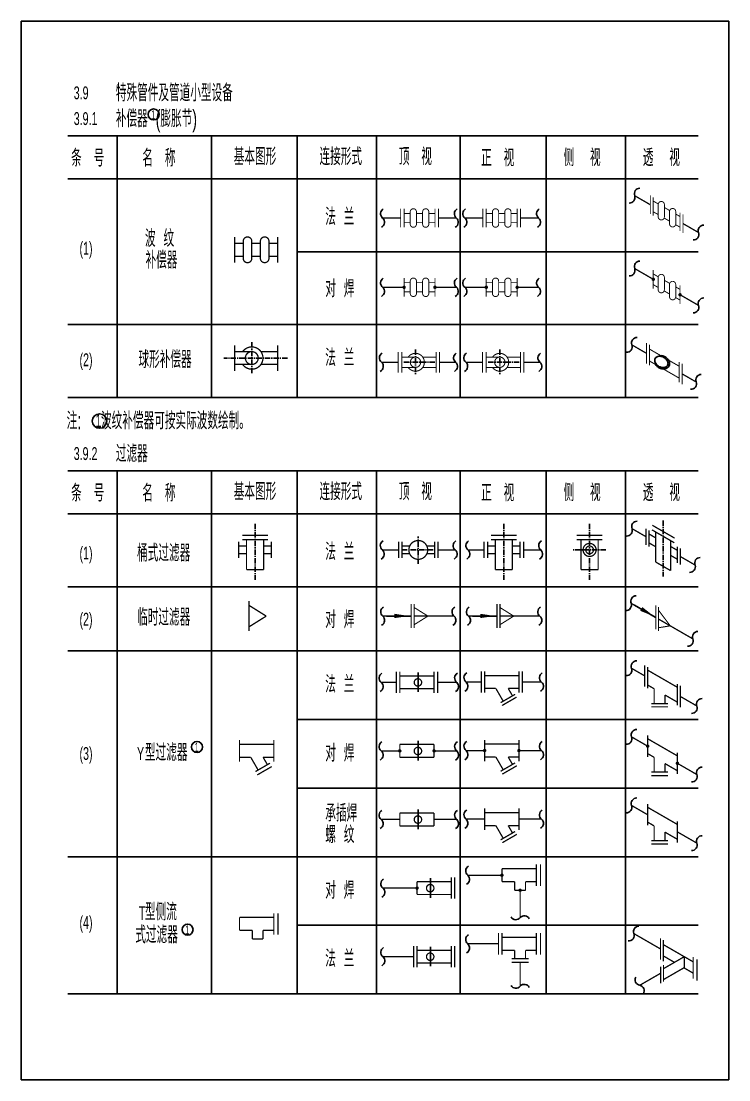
# Model space of a CAD drawing. Header units: inches. Extents: x -18 to 2014, y 4 to 801.
# Drawn here: x 542.5 to 707.5, y 4.1 to 251.1 of the extents above; entities that cross this region are included whole.
import ezdxf

# ---------------------------------------------------------------- set-up
doc = ezdxf.new("R2010")
doc.units = ezdxf.units.IN
doc.header["$MEASUREMENT"] = 0
doc.linetypes.add('CENTER', pattern=[2, 1.25, -0.25, 0.25, -0.25])
doc.linetypes.add('DASHED', pattern=[0.75, 0.5, -0.25])
doc.layers.add('TEXT', color=6, linetype='Continuous')
doc.styles.get("Standard").update_dxf_attribs({"font": 'pdatxt.shx', "bigfont": 'hztxt.shx'})

# ---------------------------------------------------------------- blocks, each defined once
blk = doc.blocks.new('BZH')
at = {"layer": 'TEXT', "color": 6}
for centre, start, end in [((0.5330142281600274, 0.6703013697842835), 120.0646550722237, 231.5087731403127), ((-0.5614378965001379, -0.6466804327719728), 296.5830063715022, 49.03599266516452)]:
    blk.add_arc(centre, 0.8563924881481542, start, end, dxfattribs=at)

msp = doc.modelspace()

# ---------------------------------------------------------------- linework, layer by layer
at = {"color": 3}
for p, q in [((542.5181500870323, 251.0994608840204), (707.5181500870323, 251.0994608840204)), ((542.5181500870323, 4.099460884020427), (542.5181500870323, 251.0994608840204)), ((707.5181500870323, 251.0994608840204), (707.5181500870323, 4.099460884020427)), ((553.4041462743263, 224.3167714044951), (700.4041462743263, 224.3167714044951)), ((564.9063921078442, 224.3167714044951), (564.9063921078442, 163.3167714044951)), ((586.9063921078442, 224.3167714044951), (586.9063921078442, 163.3167714044954)), ((606.9063921078442, 224.3167714044951), (606.9063921078442, 163.3167714044951)), ((625.4063921078442, 224.3167714044951), (625.4063921078442, 163.3167714044951)), ((644.9063921078442, 224.3167714044951), (644.9063921078442, 163.3167714044951)), ((664.9063921078442, 224.3167714044949), (664.9063921078442, 163.3167714044951)), ((683.4063921078442, 224.3167714044949), (683.4063921078442, 163.3167714044951)), ((553.4041462743263, 214.3167714044951), (700.4041462743263, 214.3167714044951)), ((606.9063921078442, 197.3167714044951), (700.4041462743263, 197.3167714044951)), ((553.4041462743263, 180.3167714044951), (700.4041462743263, 180.3167714044951)), ((553.4041462743263, 163.3167714044951), (700.4041462743263, 163.3167714044951)), ((553.4041462743263, 146.1597659121918), (700.4041462743263, 146.1597659121918)), ((564.9063921078442, 146.1597659121918), (564.9063921078442, 24.15976591219177)), ((586.9063921078442, 146.1597659121915), (586.9063921078442, 24.15976591219177)), ((606.9063921078442, 146.1597659121915), (606.9063921078442, 24.15976591219177)), ((625.4063921078442, 146.1597659121915), (625.4063921078442, 24.15976591219177)), ((644.9063921078442, 146.1597659121915), (644.9063921078442, 24.15976591219177)), ((664.9063921078442, 146.1597659121913), (664.9063921078442, 24.15976591219177)), ((683.4063921078442, 146.1597659121913), (683.4063921078447, 24.15976591219177)), ((553.4041462743263, 136.1597659121918), (700.4041462743263, 136.1597659121918)), ((553.4041462743263, 119.1597659121918), (700.4041462743263, 119.1597659121918)), ((685.5318911352862, 114.8427581843908), (690.3383204296198, 112.0677649374662)), ((627.7382712524733, 112.3020142060803), (633.2882577463225, 112.3020142060803)), ((647.7382712524733, 112.3020142060803), (653.2882577463225, 112.3020142060803)), ((553.4041462743263, 104.1597659121918), (700.4041462743263, 104.1597659121918)), ((635.0940839625465, 99.15493497573979), (635.0940839625465, 94.59454809463418)), ((606.9063921078442, 88.15976591219177), (700.4041462743263, 88.15976591219177)), ((635.0940839625465, 83.15493497573979), (635.0940839625465, 78.59454809463418)), ((606.9063921078442, 72.15976591219177), (700.4041462743263, 72.15976591219177)), ((635.0940839625465, 67.15493497573979), (635.0940839625465, 62.59454809463418)), ((553.4041462743263, 56.15976591219177), (700.4041462743263, 56.15976591219177)), ((637.9559135827409, 51.15493497573979), (637.9559135827409, 46.59454809463418)), ((606.9063921078442, 40.15976591219177), (700.4041462743263, 40.15976591219177)), ((637.9559135827409, 35.15493497573979), (637.9559135827409, 30.59454809463417)), ((553.4041462743263, 24.15976591219177), (700.4041462743263, 24.15976591219177)), ((707.5181500870323, 4.099460884020427), (542.5181500870323, 4.099460884020427))]:
    msp.add_line(p, q, dxfattribs=at)
at = {"color": 3, "linetype": 'CENTER'}
for p, q in [((596.2910931013449, 176.2005606587064), (596.2910931013449, 168.7575930424565)), ((634.4527351729363, 174.4754383736036), (634.4527351729363, 168.5210642806038)), ((654.1170961253894, 174.4754383736036), (654.1170961253894, 168.5210642806038)), ((604.5921627867612, 172.5024922310311), (589.8032723987222, 172.5024922310311)), ((639.0073527676351, 171.5169836314634), (631.5288749274424, 171.5169836314634)), ((658.6717137200886, 171.5169836314634), (651.193235879896, 171.5169836314634)), ((597.0557512041133, 133.8462597765225), (597.0557512041133, 120.788287528129)), ((655.0557512041133, 133.8462597765225), (655.0557512041133, 120.788287528129)), ((675.0557512041133, 133.8462597765225), (675.0557512041133, 120.788287528129)), ((692.1996369184986, 134.622882182446), (692.1996369184991, 121.5649099340525)), ((635.1045322960741, 124.4510880277784), (635.1045322960741, 130.8831970503496)), ((631.304532296074, 127.7361140740428), (638.9045322960739, 127.7361140740428)), ((678.8557512041135, 127.7361140740428), (671.2252116020865, 127.7361140740428))]:
    msp.add_line(p, q, dxfattribs=at)
at = {"color": 3}
for points, const_width in [([(685.5763724098753, 210.3763766339794), (689.2155022771777, 208.2753240254766)], 0.3), ([(689.2155022771777, 210.4353240254767), (689.2155022771777, 206.1153240254765)], 0.216), ([(689.908322600205, 210.0353240254766), (689.908322600205, 205.7153240254764)], 0.216), ([(689.908322600205, 209.1224006069261), (691.0655246078555, 208.4542897163024)], 0.216), ([(691.052290349152, 208.3168772462362), (691.052290349152, 205.4368772462361)], 0.216), ([(692.4922903491516, 208.3168772462362), (692.4922903491521, 205.4368772462361)], 0.216), ([(692.4922903491516, 207.6305461314945), (693.7336571883176, 206.9138426527391)], 0.216), ([(626.8001237736977, 205.1747712861921), (631.0022289907039, 205.1747712861921)], 0.3), ([(631.0022289907039, 207.3347712861922), (631.0022289907039, 203.014771286192)], 0.216), ([(631.8022289907041, 207.3347712861922), (631.8022289907041, 203.014771286192)], 0.216), ([(631.8022289907041, 206.254771286192), (633.2422289907037, 206.254771286192)], 0.216), ([(633.2422289907037, 206.6147712861922), (633.2422289907037, 203.7347712861921)], 0.216), ([(634.6822289907037, 206.6147712861922), (634.6822289907037, 203.7347712861921)], 0.216), ([(634.6822289907037, 206.254771286192), (636.1222289907038, 206.254771286192)], 0.216), ([(636.1222289907038, 206.6147712861922), (636.1222289907038, 203.7347712861921)], 0.216), ([(637.5622289907038, 206.6147712861922), (637.5622289907038, 203.7347712861921)], 0.216), ([(637.5622289907038, 206.254771286192), (639.0022289907039, 206.254771286192)], 0.216), ([(639.0022289907039, 207.3347712861922), (639.0022289907039, 203.014771286192)], 0.216), ([(639.8022289907036, 205.1747712861921), (644.0126659139979, 205.1747712861921)], 0.3), ([(639.8022289907036, 207.3347712861922), (639.8022289907036, 203.014771286192)], 0.216), ([(645.9666661491038, 205.1747712861921), (650.16877136611, 205.1747712861921)], 0.3), ([(650.16877136611, 207.3347712861922), (650.16877136611, 203.014771286192)], 0.216), ([(650.9687713661098, 207.3347712861922), (650.9687713661098, 203.014771286192)], 0.216), ([(650.9687713661098, 206.254771286192), (652.4087713661098, 206.254771286192)], 0.216), ([(652.4087713661098, 206.6147712861922), (652.4087713661098, 203.7347712861921)], 0.216), ([(653.8487713661099, 206.6147712861922), (653.8487713661099, 203.7347712861921)], 0.216), ([(653.8487713661099, 206.254771286192), (655.2887713661099, 206.254771286192)], 0.216), ([(655.2887713661099, 206.6147712861922), (655.2887713661099, 203.7347712861921)], 0.216), ([(656.72877136611, 206.6147712861922), (656.72877136611, 203.7347712861921)], 0.216), ([(656.72877136611, 206.254771286192), (658.16877136611, 206.254771286192)], 0.216), ([(658.16877136611, 207.3347712861922), (658.16877136611, 203.014771286192)], 0.216), ([(658.9687713661098, 205.1747712861921), (663.1792082894041, 205.1747712861921)], 0.3), ([(658.9687713661098, 207.3347712861922), (658.9687713661098, 203.014771286192)], 0.216), ([(689.908322600205, 206.6282474440269), (691.052290349152, 205.9677773562283)], 0.216), ([(692.4396993207998, 205.1667564129712), (693.6951071826871, 204.4419463459677)], 0.216), ([(693.6951071826871, 206.6814079195902), (693.6951071826871, 203.8014079195903)], 0.216), ([(695.1351071826872, 206.6814079195902), (695.1351071826872, 203.8014079195903)], 0.216), ([(695.1351071826872, 206.1047151212341), (696.1437055074531, 205.5224006069264)], 0.216), ([(696.1437055074531, 206.4353240254764), (696.1437055074531, 202.1153240254765)], 0.216), ([(696.8365258304804, 206.0353240254766), (696.8365258304804, 201.7153240254766)], 0.216), ([(631.8022289907041, 204.0947712861922), (633.2422289907037, 204.0947712861922)], 0.216), ([(634.6822289907037, 204.0947712861922), (636.1222289907038, 204.0947712861922)], 0.216), ([(637.5622289907038, 204.0947712861922), (639.0022289907039, 204.0947712861922)], 0.216), ([(650.9687713661098, 204.0947712861922), (652.4087713661098, 204.0947712861922)], 0.216), ([(653.8487713661099, 204.0947712861922), (655.2887713661099, 204.0947712861922)], 0.216), ([(656.72877136611, 204.0947712861922), (658.16877136611, 204.0947712861922)], 0.216), ([(695.1127703369017, 203.6234581422617), (696.1437055074526, 203.028247444027)], 0.216), ([(696.8365258304804, 203.8753240254767), (700.4828711670854, 201.7701055638293)], 0.3), ([(592.2910931013449, 200.756120140583), (592.2910931013449, 194.756120140583)], 0.3), ([(602.2910931013449, 200.756120140583), (602.2910931013449, 194.756120140583)], 0.3), ([(592.2910931013449, 199.256120140583), (594.2910931013449, 199.256120140583)], 0.3), ([(594.2910931013449, 199.756120140583), (594.2910931013449, 195.756120140583)], 0.3), ([(596.2910931013449, 199.756120140583), (596.2910931013449, 195.756120140583)], 0.3), ([(596.2910931013449, 199.256120140583), (598.2910931013449, 199.256120140583)], 0.3), ([(598.2910931013449, 199.756120140583), (598.2910931013449, 195.756120140583)], 0.3), ([(600.2910931013449, 199.756120140583), (600.2910931013449, 195.756120140583)], 0.3), ([(600.2910931013449, 199.256120140583), (602.2910931013449, 199.256120140583)], 0.3), ([(592.2910931013449, 196.256120140583), (594.2910931013449, 196.256120140583)], 0.3), ([(596.2910931013449, 196.256120140583), (598.2910931013449, 196.256120140583)], 0.3), ([(600.2910931013449, 196.256120140583), (602.2910931013449, 196.256120140583)], 0.3), ([(685.5763724098753, 193.3763766339794), (689.908322600205, 190.8753240254765)], 0.3), ([(689.908322600205, 193.0353240254766), (689.908322600205, 188.7153240254764)], 0.216), ([(631.8022289907041, 191.1676677713716), (631.8022289907041, 186.8476677713716)], 0.216), ([(631.8022289907041, 190.0876677713717), (633.2422289907037, 190.0876677713717)], 0.216), ([(633.2422289907037, 190.4476677713716), (633.2422289907037, 187.5676677713717)], 0.216), ([(634.6822289907037, 190.4476677713716), (634.6822289907037, 187.5676677713717)], 0.216), ([(634.6822289907037, 190.0876677713717), (636.1222289907038, 190.0876677713717)], 0.216), ([(636.1222289907038, 190.4476677713716), (636.1222289907038, 187.5676677713717)], 0.216), ([(637.5622289907038, 190.4476677713716), (637.5622289907038, 187.5676677713717)], 0.216), ([(637.5622289907038, 190.0876677713717), (639.0022289907039, 190.0876677713717)], 0.216), ([(639.0022289907039, 191.1676677713716), (639.0022289907039, 186.8476677713716)], 0.216), ([(650.9687713661098, 191.1676677713716), (650.9687713661098, 186.8476677713716)], 0.216), ([(650.9687713661098, 190.0876677713717), (652.4087713661098, 190.0876677713717)], 0.216), ([(652.4087713661098, 190.4476677713716), (652.4087713661098, 187.5676677713717)], 0.216), ([(653.8487713661099, 190.4476677713716), (653.8487713661099, 187.5676677713717)], 0.216), ([(653.8487713661099, 190.0876677713717), (655.2887713661099, 190.0876677713717)], 0.216), ([(655.2887713661099, 190.4476677713716), (655.2887713661099, 187.5676677713717)], 0.216), ([(656.72877136611, 190.4476677713716), (656.72877136611, 187.5676677713717)], 0.216), ([(656.72877136611, 190.0876677713717), (658.16877136611, 190.0876677713717)], 0.216), ([(658.16877136611, 191.1676677713716), (658.16877136611, 186.8476677713716)], 0.216), ([(689.908322600205, 192.1224006069261), (691.0655246078555, 191.4542897163024)], 0.216), ([(691.052290349152, 191.3168772462362), (691.052290349152, 188.4368772462361)], 0.216), ([(692.4922903491516, 191.3168772462362), (692.4922903491521, 188.4368772462361)], 0.216), ([(692.4922903491516, 190.6305461314945), (693.7336571883176, 189.9138426527391)], 0.216), ([(626.8001237736977, 189.0076677713715), (631.8022289907036, 189.0076677713715)], 0.3), ([(631.8022289907041, 187.9276677713716), (633.2422289907037, 187.9276677713716)], 0.216), ([(634.6822289907037, 187.9276677713716), (636.1222289907038, 187.9276677713716)], 0.216), ([(637.5622289907038, 187.9276677713716), (639.0022289907039, 187.9276677713716)], 0.216), ([(639.0022289907039, 189.0076677713715), (644.0126659139979, 189.0076677713715)], 0.3), ([(645.9666661491038, 189.0076677713715), (650.9687713661098, 189.0076677713715)], 0.3), ([(650.9687713661098, 187.9276677713716), (652.4087713661098, 187.9276677713716)], 0.216), ([(653.8487713661099, 187.9276677713716), (655.2887713661099, 187.9276677713716)], 0.216), ([(656.72877136611, 187.9276677713716), (658.16877136611, 187.9276677713716)], 0.216), ([(658.16877136611, 189.0076677713715), (663.1792082894041, 189.0076677713715)], 0.3), ([(689.908322600205, 189.6282474440269), (691.052290349152, 188.9677773562283)], 0.216), ([(692.4396993207998, 188.1667564129712), (693.6951071826871, 187.4419463459677)], 0.216), ([(693.6951071826871, 189.6814079195902), (693.6951071826871, 186.8014079195903)], 0.216), ([(695.1351071826872, 189.6814079195902), (695.1351071826872, 186.8014079195903)], 0.216), ([(695.1351071826872, 189.1047151212341), (696.1437055074531, 188.5224006069264)], 0.216), ([(696.1437055074531, 189.4353240254764), (696.1437055074531, 185.1153240254765)], 0.216), ([(695.1127703369017, 186.6234581422617), (696.1437055074526, 186.028247444027)], 0.216), ([(696.1437055074531, 187.2753240254766), (700.4828711670854, 184.7701055638293)], 0.3), ([(592.2910931013449, 175.5024922310311), (592.2910931013449, 169.5024922310311)], 0.3), ([(602.2910931013449, 175.5024922310311), (602.2910931013449, 169.5024922310311)], 0.3), ([(684.9304857474955, 175.5634873334846), (688.3304715724004, 173.600504602235)], 0.3), ([(688.3304715724008, 175.9988752089108), (688.3304715724008, 171.1988752089108)], 0.24), ([(689.0224771987661, 175.5990935062235), (689.0224771987661, 170.7990935062236)], 0.24), ([(592.2910931013449, 174.0024922310311), (596.2910931013449, 174.0024922310311)], 0.3), ([(598.4147691595041, 174.0024922310311), (602.2910931013449, 174.0024922310311)], 0.3), ([(630.4527351729363, 173.9169836314632), (630.4527351729363, 169.1169836314633)], 0.24), ([(631.252735172936, 173.9169836314632), (631.252735172936, 169.1169836314633)], 0.24), ([(639.252735172936, 173.9169836314632), (639.252735172936, 169.1169836314633)], 0.24), ([(640.0527351729362, 173.9169836314632), (640.0527351729362, 169.1169836314633)], 0.24), ([(650.1170961253894, 173.9169836314632), (650.1170961253894, 169.1169836314633)], 0.24), ([(650.9170961253895, 173.9169836314632), (650.9170961253895, 169.1169836314633)], 0.24), ([(658.9170961253895, 173.9169836314632), (658.9170961253895, 169.1169836314633)], 0.24), ([(659.7170961253893, 173.9169836314632), (659.7170961253893, 169.1169836314633)], 0.24), ([(689.0224771987661, 174.5847341522784), (692.3937584908764, 172.6383239907649)], 0.24), ([(592.2910931013449, 171.0024922310311), (596.2910931013449, 171.0024922310311)], 0.3), ([(598.4147691595041, 171.0024922310311), (602.2910931013449, 171.0024922310311)], 0.3), ([(626.5267697104365, 171.5186130247874), (630.4527351729363, 171.5186130247874)], 0.3), ([(631.252735172936, 172.7169836314634), (634.4527351729363, 172.7169836314634)], 0.24), ([(631.252735172936, 170.3169836314633), (634.4527351729363, 170.3169836314633)], 0.24), ([(636.1516760194637, 172.7169836314634), (639.2527351729365, 172.7169836314634)], 0.24), ([(636.1516760194637, 170.3169836314633), (639.2527351729365, 170.3169836314633)], 0.24), ([(640.0527351729362, 171.5169836314634), (643.8177896909293, 171.5169836314634)], 0.3), ([(646.1911306628896, 171.5186130247874), (650.1170961253894, 171.5186130247874)], 0.3), ([(650.9170961253895, 172.7169836314634), (654.1170961253894, 172.7169836314634)], 0.24), ([(650.9170961253895, 170.3169836314633), (654.1170961253894, 170.3169836314633)], 0.24), ([(655.8160369719168, 172.7169836314634), (658.9170961253895, 172.7169836314634)], 0.24), ([(655.8160369719168, 170.3169836314633), (658.9170961253895, 170.3169836314633)], 0.24), ([(659.7170961253893, 171.5169836314634), (663.4821506433829, 171.5169836314634)], 0.3), ([(689.0224771987661, 171.8134528601684), (691.1937584908761, 170.5598630216822)], 0.24), ([(693.4416755267754, 172.033308808), (695.9506804290414, 170.5847341522789)], 0.24), ([(695.9506804290414, 171.5990935062235), (695.9506804290414, 166.7990935062236)], 0.24), ([(696.6435007520691, 171.1990935062236), (696.6435007520691, 166.3990935062235)], 0.24), ([(692.2474765832077, 169.9514985974245), (695.9506804290414, 167.8134528601684)], 0.24), ([(696.6435007520691, 168.7990935062236), (699.9041336112847, 166.9165662472268)], 0.3), ([(689.6809403402641, 133.4889296017196), (694.8770927629708, 130.4889296017196)], 0.3), ([(594.0557512041133, 131.1361140740429), (600.0557512041138, 131.1361140740429)], 0.3), ([(652.0557512041133, 131.1361140740429), (658.0557512041138, 131.1361140740429)], 0.3), ([(672.0557512041133, 131.1361140740429), (678.0557512041138, 131.1361140740429)], 0.3), ([(684.9573261999695, 132.694086522864), (688.2159200610905, 130.8127364799662)], 0.3), ([(688.2159200610905, 132.7127364799661), (688.2159200610905, 128.9127364799661)], 0.3), ([(688.9087403841182, 132.3127364799662), (688.9087403841178, 128.5127364799663)], 0.3), ([(688.9087403841182, 131.4519669645075), (690.46758611093, 130.5519669645074)], 0.3), ([(689.6015607071455, 132.4127364799661), (694.7977131298522, 129.4127364799661)], 0.3), ([(690.46758611093, 131.9127364799661), (690.46758611093, 124.9127364799661)], 0.3), ([(593.2557512041136, 129.6361140740429), (593.2557512041136, 125.8361140740427)], 0.3), ([(593.2557512041136, 128.6361140740429), (595.0557512041133, 128.6361140740429)], 0.3), ([(594.0557512041133, 130.1361140740429), (600.0557512041138, 130.1361140740429)], 0.3), ([(595.0557512041138, 130.1361140740429), (595.0557512041133, 123.1361140740429)], 0.3), ([(599.0557512041133, 130.1361140740429), (599.0557512041133, 123.1361140740429)], 0.3), ([(599.0557512041133, 128.6361140740429), (600.8557512041135, 128.6361140740429)], 0.3), ([(600.8557512041135, 129.6361140740429), (600.8557512041135, 125.8361140740427)], 0.3), ([(630.5045322960742, 129.6361140740429), (630.5045322960738, 125.8361140740429)], 0.3), ([(631.304532296074, 129.6361140740429), (631.304532296074, 125.8361140740427)], 0.3), ([(631.304532296074, 128.6361140740429), (633.1045322960741, 128.6361140740429)], 0.3), ([(637.1045322960741, 128.6361140740429), (638.9045322960739, 128.6361140740429)], 0.3), ([(638.9045322960739, 129.6361140740429), (638.9045322960739, 125.8361140740427)], 0.3), ([(639.704532296074, 129.6361140740429), (639.704532296074, 125.8361140740427)], 0.3), ([(650.4557512041134, 129.6361140740429), (650.4557512041134, 125.8361140740429)], 0.3), ([(651.2557512041136, 129.6361140740429), (651.2557512041136, 125.8361140740427)], 0.3), ([(651.2557512041136, 128.6361140740429), (653.0557512041133, 128.6361140740429)], 0.3), ([(652.0557512041133, 130.1361140740429), (658.0557512041138, 130.1361140740429)], 0.3), ([(653.0557512041138, 130.1361140740429), (653.0557512041133, 123.1361140740429)], 0.3), ([(657.0557512041133, 130.1361140740429), (657.0557512041133, 123.1361140740429)], 0.3), ([(657.0557512041133, 128.6361140740429), (658.8557512041135, 128.6361140740429)], 0.3), ([(658.8557512041135, 129.6361140740429), (658.8557512041135, 125.8361140740427)], 0.3), ([(659.6557512041132, 129.6361140740429), (659.6557512041132, 125.8361140740427)], 0.3), ([(672.0557512041133, 130.1361140740429), (678.0557512041138, 130.1361140740429)], 0.3), ([(673.0557512041138, 130.1361140740429), (673.0557512041133, 123.1361140740429)], 0.3), ([(677.0557512041133, 130.1361140740429), (677.0557512041133, 123.1361140740429)], 0.3), ([(688.9087403841182, 129.3735059954248), (690.46758611093, 128.4735059954249)], 0.3), ([(693.9316877260677, 129.9127364799661), (693.9316877260677, 122.9127364799664)], 0.3), ([(693.9316877260677, 128.5519669645074), (695.49053345288, 127.6519669645075)], 0.3), ([(695.49053345288, 128.5127364799663), (695.49053345288, 124.7127364799661)], 0.3), ([(593.2557512041136, 126.8361140740427), (595.0557512041133, 126.8361140740427)], 0.3), ([(599.0557512041133, 126.8361140740427), (600.8557512041135, 126.8361140740427)], 0.3), ([(626.7418322102782, 127.7361140740428), (630.5045322960738, 127.7361140740428)], 0.3), ([(631.304532296074, 126.8361140740427), (633.1045322960741, 126.8361140740427)], 0.3), ([(637.1045322960741, 126.8361140740427), (638.9045322960739, 126.8361140740427)], 0.3), ([(639.704532296074, 127.7361140740428), (643.7122150085735, 127.7361140740428)], 0.3), ([(646.6930511183174, 127.7361140740428), (650.4557512041134, 127.7361140740428)], 0.3), ([(651.2557512041136, 126.8361140740427), (653.0557512041133, 126.8361140740427)], 0.3), ([(657.0557512041133, 126.8361140740427), (658.8557512041135, 126.8361140740427)], 0.3), ([(659.6557512041132, 127.7361140740428), (663.6634339166127, 127.7361140740428)], 0.3), ([(693.9316877260677, 126.4735059954247), (695.49053345288, 125.5735059954248)], 0.3), ([(696.1833537759072, 128.1127364799662), (696.1833537759072, 124.3127364799662)], 0.3), ([(696.1833537759072, 126.2127364799661), (699.6541088152395, 124.2088951237164)], 0.3), ([(690.46758611093, 124.9127364799661), (693.9316877260677, 122.9127364799661)], 0.3), ([(595.0557512041133, 123.1361140740429), (599.0557512041138, 123.1361140740429)], 0.3), ([(653.0557512041133, 123.1361140740429), (657.0557512041138, 123.1361140740429)], 0.3), ([(673.0557512041133, 123.1361140740429), (677.0557512041138, 123.1361140740429)], 0.3), ([(595.6517720561407, 115.7926174893176), (595.6517720561407, 108.7926174893176)], 0.3), ([(633.4663318334243, 115.0926174893176), (633.4663318334243, 109.4926174893174)], 0.24), ([(634.1663318334246, 115.0926174893176), (634.1663318334246, 109.4926174893174)], 0.24), ([(653.4663318334243, 115.0926174893176), (653.4663318334243, 109.4926174893174)], 0.24), ([(654.1663318334246, 115.0926174893176), (654.1663318334246, 109.4926174893174)], 0.24), ([(684.6799504627662, 115.3237759670988), (690.4878387544246, 111.9705900984867)], 0.3), ([(690.4878387544246, 114.7705900984866), (690.4878387544246, 109.1705900984865)], 0.24), ([(691.0940565370739, 114.4205900984865), (691.0940565370735, 108.8205900984866)], 0.24), ([(626.7599600962, 112.2926174893176), (633.4663318334243, 112.2926174893174)], 0.3), ([(634.1663318334246, 112.2926174893174), (643.4623786161911, 112.2926174893176)], 0.3), ([(646.7599600962, 112.2926174893176), (653.4663318334243, 112.2926174893174)], 0.3), ([(654.1663318334246, 112.2926174893174), (663.4623786161911, 112.2926174893176)], 0.3), ([(691.0940565370739, 111.6205900984865), (699.1446692057181, 106.9725667071033)], 0.3), ([(630.0052029849481, 99.34328355990496), (630.0052029849481, 94.34328355990496)], 0.3), ([(630.8052029849479, 99.34328355990496), (630.8052029849479, 94.34328355990496)], 0.3), ([(638.8052029849479, 99.34328355990496), (638.8052029849479, 94.34328355990496)], 0.3), ([(639.605202984948, 99.34328355990496), (639.605202984948, 94.34328355990496)], 0.3), ([(649.7792928010714, 99.42246916507688), (649.7792928010714, 94.42246916507688)], 0.3), ([(650.5792928010711, 99.42246916507688), (650.5792928010711, 94.42246916507688)], 0.3), ([(658.5792928010711, 99.42246916507688), (658.5792928010711, 94.42246916507688)], 0.3), ([(659.3792928010713, 99.42246916507688), (659.3792928010713, 94.42246916507688)], 0.3), ([(684.8485718223075, 100.1104500948746), (687.9102266811657, 98.34280283794746)], 0.3), ([(687.9102266811652, 100.8428028379475), (687.9102266811652, 95.84280283794746)], 0.3), ([(688.603047004193, 100.4428028379474), (688.603047004193, 95.44280283794737)], 0.3), ([(688.603047004193, 99.67485364551621), (695.5312502344683, 95.67485364551644)], 0.3), ([(626.4699084710934, 96.84328355990496), (630.0052029849481, 96.84328355990496)], 0.3), ([(630.8052029849479, 98.34328355990496), (638.8052029849479, 98.34328355990496)], 0.3), ([(639.605202984948, 96.84328355990496), (644.0663246743412, 96.84328355990496)], 0.3), ([(646.2439982872166, 96.92246916507688), (649.7792928010714, 96.92246916507688)], 0.3), ([(650.5792928010711, 98.42246916507688), (658.5792928010711, 98.42246916507688)], 0.3), ([(659.3792928010713, 96.92246916507688), (663.8404144904645, 96.92246916507688)], 0.3), ([(688.603047004193, 96.21075203037853), (690.1161867250072, 95.33714040524487)], 0.3), ([(695.5312502344683, 96.4428028379476), (695.5312502344683, 91.4428028379476)], 0.3), ([(630.8052029849479, 95.34328355990496), (638.8052029849479, 95.34328355990496)], 0.3), ([(650.5792928010711, 95.42246916507688), (653.192541455123, 95.42246916507688)], 0.3), ([(653.192541455123, 95.42246916507688), (654.91422929161, 92.44041835750804)], 0.3), ([(654.3080115089612, 92.0904183575079), (657.6855105837204, 94.04041835750817)], 0.3), ([(656.0792928010711, 95.42246916507688), (657.0792928010716, 93.69041835750826)], 0.3), ([(656.0792928010711, 95.42246916507688), (658.5792928010711, 95.42246916507688)], 0.3), ([(690.1161867250072, 95.33714040524487), (690.1161867250072, 91.8937647322708)], 0.3), ([(692.6161867250072, 93.8937647322708), (692.6161867250077, 91.8937647322708)], 0.3), ([(692.6161867250072, 93.8937647322708), (695.5312502344683, 92.21075203037853)], 0.3), ([(696.224070557496, 96.0428028379475), (696.224070557496, 91.0428028379475)], 0.3), ([(654.6383471019891, 91.4302964706504), (658.0158461767484, 93.38029647065068)], 0.3), ([(689.4161867250074, 91.8937647322708), (693.3161867250075, 91.8937647322708)], 0.3), ([(696.224070557496, 93.5428028379475), (700.0875152698842, 91.31224199325092)], 0.3), ([(689.4161867250074, 91.12362778145061), (693.3161867250075, 91.12362778145061)], 0.3), ([(684.8485718223079, 84.11045009487461), (688.6030470041934, 81.94280283794737)], 0.3), ([(688.603047004193, 84.44280283794737), (688.603047004193, 79.44280283794737)], 0.3), ([(593.4285273898187, 83.36207507515482), (593.4285273898187, 78.36207507515482)], 0.3), ([(593.4285273898187, 82.36207507515482), (601.4285273898187, 82.36207507515482)], 0.3), ([(601.4285273898187, 83.36207507515482), (601.4285273898187, 78.36207507515482)], 0.3), ([(630.8052029849479, 82.34328355990496), (630.8052029849479, 79.34328355990496)], 0.3), ([(630.8052029849479, 82.34328355990496), (638.8052029849479, 82.34328355990496)], 0.3), ([(638.8052029849479, 82.34328355990496), (638.8052029849479, 79.34328355990496)], 0.3), ([(650.5792928010711, 83.42246916507688), (650.5792928010711, 78.42246916507688)], 0.3), ([(650.5792928010711, 82.42246916507688), (658.5792928010711, 82.42246916507688)], 0.3), ([(658.5792928010711, 83.42246916507688), (658.5792928010711, 78.42246916507688)], 0.3), ([(688.6030470041934, 83.67485364551621), (695.5312502344683, 79.67485364551644)], 0.3), ([(593.4285273898187, 79.36207507515482), (596.0417760438705, 79.36207507515482)], 0.3), ([(596.0417760438705, 79.36207507515482), (597.7634638803576, 76.38002426758598)], 0.3), ([(598.9285273898187, 79.36207507515482), (601.4285273898187, 79.36207507515482)], 0.3), ([(598.9285273898187, 79.36207507515482), (599.9285273898187, 77.63002426758598)], 0.3), ([(626.4699084710934, 80.84328355990496), (630.8052029849479, 80.84328355990496)], 0.3), ([(630.8052029849479, 79.34328355990496), (638.8052029849479, 79.34328355990496)], 0.3), ([(638.8052029849479, 80.84328355990496), (644.0663246743412, 80.84328355990496)], 0.3), ([(646.2439982872166, 80.92246916507688), (650.5792928010711, 80.92246916507688)], 0.3), ([(650.5792928010711, 79.42246916507688), (653.192541455123, 79.42246916507688)], 0.3), ([(653.192541455123, 79.42246916507688), (654.91422929161, 76.44041835750804)], 0.3), ([(656.0792928010711, 79.42246916507688), (657.0792928010716, 77.69041835750826)], 0.3), ([(656.0792928010711, 79.42246916507688), (658.5792928010711, 79.42246916507688)], 0.3), ([(658.5792928010711, 80.92246916507688), (663.8404144904645, 80.92246916507688)], 0.3), ([(688.6030470041934, 80.21075203037853), (690.1161867250077, 79.33714040524487)], 0.3), ([(690.1161867250077, 79.33714040524487), (690.1161867250077, 75.8937647322708)], 0.3), ([(695.5312502344683, 80.4428028379476), (695.5312502344688, 75.4428028379476)], 0.3), ([(597.1572460977083, 76.03002426758584), (600.534745172468, 77.98002426758612)], 0.3), ([(597.555753219982, 75.23365563750289), (600.9332522947417, 77.18365563750294)], 0.3), ([(654.3080115089612, 76.0904183575079), (657.6855105837204, 78.04041835750817)], 0.3), ([(654.7065264942822, 75.42677147890217), (658.0840255690415, 77.37677147890221)], 0.3), ([(692.6161867250077, 77.8937647322708), (692.6161867250077, 75.8937647322708)], 0.3), ([(692.6161867250077, 77.8937647322708), (695.5312502344683, 76.21075203037853)], 0.3), ([(695.5312502344683, 77.94280283794737), (700.0875152698842, 75.31224199325092)], 0.3), ([(689.4161867250074, 75.8937647322708), (693.3161867250079, 75.8937647322708)], 0.3), ([(689.4161867250074, 75.09739610218762), (693.3161867250079, 75.09739610218762)], 0.3), ([(650.5792928010711, 67.42246916507688), (650.5792928010711, 62.42246916507688)], 0.3), ([(658.5792928010711, 67.42246916507688), (658.5792928010711, 62.42246916507688)], 0.3), ([(684.8485718223079, 68.11045009487461), (688.6030470041934, 65.94280283794737)], 0.3), ([(688.603047004193, 68.44280283794737), (688.603047004193, 63.44280283794737)], 0.3), ([(688.6030470041934, 67.67485364551621), (695.5312502344683, 63.67485364551644)], 0.3), ([(626.4699084710934, 64.84328355990496), (630.8052029849479, 64.84328355990496)], 0.3), ([(630.8052029849479, 66.34328355990496), (630.8052029849479, 63.34328355990496)], 0.3), ([(630.8052029849479, 66.34328355990496), (638.8052029849479, 66.34328355990496)], 0.3), ([(638.8052029849479, 66.34328355990496), (638.8052029849479, 63.34328355990496)], 0.3), ([(638.8052029849479, 64.84328355990496), (644.0663246743412, 64.84328355990496)], 0.3), ([(646.2439982872166, 64.92246916507688), (650.5792928010711, 64.92246916507688)], 0.3), ([(650.5792928010711, 66.42246916507688), (658.5792928010711, 66.42246916507688)], 0.3), ([(658.5792928010711, 64.92246916507688), (663.8404144904645, 64.92246916507688)], 0.3), ([(688.6030470041934, 64.21075203037853), (690.1161867250077, 63.33714040524487)], 0.3), ([(695.5312502344683, 64.4428028379476), (695.5312502344688, 59.4428028379476)], 0.3), ([(630.8052029849479, 63.34328355990496), (638.8052029849479, 63.34328355990496)], 0.3), ([(650.5792928010711, 63.42246916507688), (653.192541455123, 63.42246916507688)], 0.3), ([(653.192541455123, 63.42246916507688), (654.91422929161, 60.44041835750804)], 0.3), ([(654.3080115089612, 60.0904183575079), (657.6855105837204, 62.04041835750817)], 0.3), ([(656.0792928010711, 63.42246916507688), (657.0792928010716, 61.69041835750826)], 0.3), ([(656.0792928010711, 63.42246916507688), (658.5792928010711, 63.42246916507688)], 0.3), ([(690.1161867250077, 63.33714040524487), (690.1161867250077, 59.8937647322708)], 0.3), ([(692.6161867250077, 61.8937647322708), (695.5312502344683, 60.21075203037853)], 0.3), ([(692.6161867250077, 61.8937647322708), (692.6161867250077, 59.8937647322708)], 0.3), ([(695.5312502344683, 61.94280283794737), (700.0875152698842, 59.31224199325092)], 0.3), ([(654.7065264942822, 59.42677692479069), (658.0840255690415, 61.37677692479096)], 0.3), ([(689.4161867250074, 59.8937647322708), (693.3161867250079, 59.8937647322708)], 0.3), ([(689.4161867250074, 59.09739610218762), (693.3161867250079, 59.09739610218762)], 0.3), ([(662.6137755323331, 54.338861451518), (662.6137755323331, 49.338861451518)], 0.3), ([(663.6137755323331, 54.338861451518), (663.6137755323331, 49.338861451518)], 0.3), ([(646.6431803980005, 51.838861451518), (654.6137755323331, 51.838861451518)], 0.3), ([(654.6137755323331, 53.338861451518), (654.6137755323331, 50.338861451518)], 0.3), ([(654.6137755323331, 53.338861451518), (662.6137755323331, 53.338861451518)], 0.3), ([(634.8272391055681, 50.34328355990496), (634.8272391055681, 47.34328355990496)], 0.3), ([(634.8272391055681, 50.34328355990496), (642.8272391055681, 50.34328355990496)], 0.3), ([(642.8272391055681, 51.34328355990496), (642.8272391055681, 46.34328355990496)], 0.3), ([(643.6272391055678, 51.34328355990496), (643.6272391055678, 46.34328355990496)], 0.3), ([(654.6137755323331, 50.338861451518), (657.6137755323331, 50.338861451518)], 0.3), ([(657.6137755323331, 50.338861451518), (657.6137755323331, 48.338861451518)], 0.3), ([(660.1137755323331, 50.338861451518), (662.6137755323331, 50.338861451518)], 0.3), ([(660.1137755323331, 50.338861451518), (660.1137755323331, 48.338861451518)], 0.3), ([(626.8566439712355, 48.84328355990496), (634.8272391055681, 48.84328355990496)], 0.3), ([(634.8272391055681, 47.34328355990496), (642.8272391055681, 47.34328355990496)], 0.3), ([(657.6137755323331, 48.338861451518), (660.1137755323331, 48.338861451518)], 0.3), ([(658.8637755323331, 41.94615573071277), (658.8637755323331, 48.33255539202432)], 0.3), ([(593.4285273898187, 41.98087346636052), (593.4285273898187, 38.98087346636052)], 0.3), ([(593.4285273898187, 41.98087346636052), (601.4285273898187, 41.98087346636052)], 0.3), ([(601.4285273898187, 42.98087346636052), (601.4285273898187, 37.98087346636052)], 0.3), ([(602.4285273898187, 42.98087346636052), (602.4285273898187, 37.98087346636052)], 0.3), ([(593.4285273898187, 38.98087346636052), (596.4285273898187, 38.98087346636052)], 0.3), ([(596.4285273898187, 38.98087346636052), (596.4285273898187, 36.98087346636052)], 0.3), ([(596.4285273898187, 36.98087346636052), (598.9285273898187, 36.98087346636052)], 0.3), ([(598.9285273898187, 38.98087346636052), (601.4285273898187, 38.98087346636052)], 0.3), ([(598.9285273898187, 38.98087346636052), (598.9285273898187, 36.98087346636052)], 0.3), ([(653.8137755323329, 38.338861451518), (653.8137755323329, 33.338861451518)], 0.3), ([(654.6137755323331, 38.338861451518), (654.6137755323331, 33.338861451518)], 0.3), ([(654.6137755323331, 37.338861451518), (662.6137755323331, 37.338861451518)], 0.3), ([(662.6137755323331, 38.338861451518), (662.6137755323331, 33.338861451518)], 0.3), ([(663.6137755323331, 38.338861451518), (663.6137755323331, 33.338861451518)], 0.3), ([(685.3777667384971, 38.22072608517519), (691.5876842850822, 34.63542851800898)], 0.3), ([(691.5876842850822, 37.13542851800898), (691.5876842850822, 32.13542851800898)], 0.3), ([(634.0272391055679, 35.34328355990496), (634.0272391055679, 30.34328355990496)], 0.3), ([(634.8272391055681, 35.34328355990496), (634.8272391055681, 30.34328355990496)], 0.3), ([(642.8272391055681, 35.34328355990496), (642.8272391055681, 30.34328355990496)], 0.3), ([(643.6272391055678, 35.34328355990496), (643.6272391055678, 30.34328355990496)], 0.3), ([(646.6431803980005, 35.838861451518), (653.8137755323334, 35.838861451518)], 0.3), ([(692.2805046081099, 36.73542851800889), (692.2805046081099, 31.73542851800888)], 0.3), ([(692.2805046081099, 35.62762588066843), (699.2087078383857, 31.6276258806682)], 0.3), ([(626.8566439712355, 32.84328355990496), (634.0272391055679, 32.84328355990496)], 0.3), ([(634.8272391055681, 34.34328355990496), (642.8272391055681, 34.34328355990496)], 0.3), ([(654.6137755323331, 34.338861451518), (657.6137755323331, 34.338861451518)], 0.3), ([(656.9137755323328, 32.338861451518), (660.8137755323334, 32.338861451518)], 0.3), ([(657.6137755323331, 34.338861451518), (657.6137755323331, 32.338861451518)], 0.3), ([(660.1137755323331, 34.338861451518), (660.1137755323331, 32.338861451518)], 0.3), ([(660.1137755323331, 34.338861451518), (662.6137755323331, 34.338861451518)], 0.3), ([(692.2805046081099, 32.98888992741726), (694.8433684500684, 31.50921979836616)], 0.3), ([(697.1285808194626, 32.82858777499186), (692.3965300118945, 30.09653696742279)], 0.3), ([(697.1285808194626, 32.82858777499186), (697.1285808194626, 30.18985182174069)], 0.3), ([(699.2087078383853, 32.73542851800889), (699.2087078383853, 27.73542851800888)], 0.3), ([(700.0747332421698, 32.23542851800889), (700.0747332421698, 27.23542851800888)], 0.3), ([(634.8272391055681, 31.34328355990496), (642.8272391055681, 31.34328355990496)], 0.3), ([(656.9137755323328, 31.53886145151804), (660.8137755323334, 31.53886145151804)], 0.3), ([(658.8637755323331, 25.94615573071277), (658.8637755323331, 31.53886145151804)], 0.3), ([(691.5999534138092, 30.5154535981504), (691.5999534138092, 26.61545359815008)], 0.3), ([(692.2927737368369, 30.91545359815049), (692.2927737368369, 27.01545359815017)], 0.3), ([(697.1285808194626, 30.28168987395301), (692.2927737368365, 27.48973535304944)], 0.3), ([(697.1285808194626, 30.18985182174069), (699.2087078383857, 28.98888992741703)], 0.3), ([(686.7565281837016, 26.15750579719892), (691.5999534138092, 28.95385865760167)], 0.3)]:
    msp.add_lwpolyline(points, dxfattribs=dict(at, const_width=const_width))
for points, const_width in [([(692.4922903491516, 208.3168772462362, 1), (691.052290349152, 208.3168772462362, 1)], 0.216), ([(695.1351071826872, 206.6814079195902, 1), (693.6951071826871, 206.6814079195902, 1)], 0.216), ([(634.6822289907037, 206.6147712861922, 1), (633.2422289907037, 206.6147712861922, 1)], 0.216), ([(637.5622289907038, 206.6147712861922, 1), (636.1222289907038, 206.6147712861922, 1)], 0.216), ([(653.8487713661099, 206.6147712861922, 1), (652.4087713661098, 206.6147712861922, 1)], 0.216), ([(656.72877136611, 206.6147712861922, 1), (655.2887713661099, 206.6147712861922, 1)], 0.216), ([(691.052290349152, 205.4368772462361, 1), (692.4922903491521, 205.4368772462361, 1)], 0.216), ([(633.2422289907037, 203.7347712861921, 1), (634.6822289907037, 203.7347712861921, 1)], 0.216), ([(636.1222289907038, 203.7347712861921, 1), (637.5622289907038, 203.7347712861921, 1)], 0.216), ([(652.4087713661098, 203.7347712861921, 1), (653.8487713661099, 203.7347712861921, 1)], 0.216), ([(655.2887713661099, 203.7347712861921, 1), (656.72877136611, 203.7347712861921, 1)], 0.216), ([(693.6951071826871, 203.8014079195903, 1), (695.1351071826872, 203.8014079195903, 1)], 0.216), ([(596.2910931013449, 199.756120140583, 1), (594.2910931013449, 199.756120140583, 1)], 0.3), ([(600.2910931013449, 199.756120140583, 1), (598.2910931013449, 199.756120140583, 1)], 0.3), ([(594.2910931013449, 195.756120140583, 1), (596.2910931013449, 195.756120140583, 1)], 0.3), ([(598.2910931013449, 195.756120140583, 1), (600.2910931013449, 195.756120140583, 1)], 0.3), ([(634.6822289907037, 190.4476677713716, 1), (633.2422289907037, 190.4476677713716, 1)], 0.216), ([(637.5622289907038, 190.4476677713716, 1), (636.1222289907038, 190.4476677713716, 1)], 0.216), ([(653.8487713661099, 190.4476677713716, 1), (652.4087713661098, 190.4476677713716, 1)], 0.216), ([(656.72877136611, 190.4476677713716, 1), (655.2887713661099, 190.4476677713716, 1)], 0.216), ([(692.4922903491516, 191.3168772462362, 1), (691.052290349152, 191.3168772462362, 1)], 0.216), ([(695.1351071826872, 189.6814079195902, 1), (693.6951071826871, 189.6814079195902, 1)], 0.216), ([(691.052290349152, 188.4368772462361, 1), (692.4922903491521, 188.4368772462361, 1)], 0.216), ([(633.2422289907037, 187.5676677713717, 1), (634.6822289907037, 187.5676677713717, 1)], 0.216), ([(636.1222289907038, 187.5676677713717, 1), (637.5622289907038, 187.5676677713717, 1)], 0.216), ([(652.4087713661098, 187.5676677713717, 1), (653.8487713661099, 187.5676677713717, 1)], 0.216), ([(655.2887713661099, 187.5676677713717, 1), (656.72877136611, 187.5676677713717, 1)], 0.216), ([(693.6951071826871, 186.8014079195903, 1), (695.1351071826872, 186.8014079195903, 1)], 0.216), ([(594.1674170431853, 171.0024922310309, 3.149117372106322), (594.1674170431853, 174.0024922310311, 3.149117372106322)], 0.3), ([(597.2601892190897, 171.3575674673144, 1890.762479579661), (597.2577649084748, 171.3555198611374, 1890.762479579661)], 0.3), ([(632.7537943264084, 170.3169836314633, 3.149117372106322), (632.7537943264084, 172.7169836314634, 3.149117372106322)], 0.24), ([(652.418155278862, 170.3169836314633, 3.149117372106322), (652.418155278862, 172.7169836314634, 3.149117372106322)], 0.24), ([(635.2280120671322, 170.6010438204902, 1890.762479579661), (635.2260726186402, 170.5994057355484, 1890.762479579661)], 0.24), ([(654.8923730195853, 170.6010438204902, 1890.762479579661), (654.8904335710937, 170.5994057355484, 1890.762479579661)], 0.24), ([(636.2050375617001, 125.8390404960472, 1171.70615318105), (636.198554885507, 125.8352946260653, 1171.70615318105)], 0.3), ([(676.1127843098753, 126.6438315953204, 1454.665595816745), (676.1097767891571, 126.6409291279843, 1454.665595816745)], 0.3), ([(675.6358963386953, 127.048050397614, 607.5289857399144), (675.6313535567616, 127.0442456388429, 607.5289857399144)], 0.3), ([(635.4023312300498, 96.04238587680797, 2597.085165463823), (635.4011306949939, 96.04180462824942, 2597.085165463823)], 0.3), ([(635.4023312300498, 80.04238587680797, 2597.085165463823), (635.4011306949939, 80.04180462824942, 2597.085165463823)], 0.3), ([(635.4023312300498, 64.04238587680797, 2597.085165463823), (635.4011306949939, 64.04180462824942, 2597.085165463823)], 0.3), ([(638.2641608502441, 48.04238587680797, 2597.085165463823), (638.2629603151883, 48.04180462824942, 2597.085165463823)], 0.3), ([(638.2641608502441, 32.04238587680797, 2597.085165463823), (638.2629603151883, 32.04180462824942, 2597.085165463823)], 0.3)]:
    msp.add_lwpolyline(points, format="xyb", dxfattribs=dict(at, const_width=const_width))
at = {"color": 3, "const_width": 0.4}
for points in [[(689.7083226002052, 190.8753240254765, 1), (690.1083226002053, 190.8753240254765, 1)], [(631.6022289907038, 189.0076677713715, 1), (632.0022289907039, 189.0076677713715, 1)], [(638.8022289907036, 189.0076677713715, 1), (639.2022289907037, 189.0076677713715, 1)], [(650.76877136611, 189.0076677713715, 1), (651.16877136611, 189.0076677713715, 1)], [(657.9687713661098, 189.0076677713715, 1), (658.3687713661099, 189.0076677713715, 1)], [(695.9437055074528, 187.2753240254766, 1), (696.3437055074529, 187.2753240254766, 1)], [(688.4030470041931, 81.94280283794737, 1), (688.8030470041932, 81.94280283794737, 1)], [(630.6052029849476, 80.84328355990496, 1), (631.0052029849477, 80.84328355990496, 1)], [(638.6052029849476, 80.84328355990496, 1), (639.0052029849477, 80.84328355990496, 1)], [(650.3792928010713, 80.92246916507688, 1), (650.7792928010714, 80.92246916507688, 1)], [(658.3792928010713, 80.92246916507688, 1), (658.7792928010714, 80.92246916507688, 1)], [(695.3312502344685, 77.94280283794737, 1), (695.7312502344686, 77.94280283794737, 1)], [(654.4137755323328, 51.838861451518, 1), (654.8137755323329, 51.838861451518, 1)], [(634.6272391055678, 48.84328355990496, 1), (635.0272391055679, 48.84328355990496, 1)], [(658.8637755323331, 48.13255539202427, 1), (658.8637755323331, 48.53255539202436, 1)]]:
    msp.add_lwpolyline(points, format="xyb", close=True, dxfattribs=at)
at = {"color": 3}
msp.add_lwpolyline([(692.3937584908591, 172.6383239907351, 0.07326298290204215), (691.7807268093917, 172.8812836739597, 0.08423480416888321), (691.2073503078624, 172.9174523256205, 0.1064715243710436), (690.6839016486562, 172.745600485499, 0.1301865267424222), (690.3644520853824, 172.4243039441677, 0.1301865267423861), (690.2459259000781, 171.9870042364797, 0.1064715243712389), (690.3588221704487, 171.4477584799691, 0.08423480416880738), (690.6768333923716, 170.969284189542, 0.07326298290204712), (691.1937584908734, 170.5598630216785, 0.0732629829020349), (691.8067901723408, 170.3169033384537, 0.08423480416884471), (692.3801666738701, 170.2807346867929, 0.1064715243710434), (692.9036153330763, 170.4525865269144, 0.1301865267424222), (693.2230648963501, 170.7738830682457, 0.1301865267425744), (693.3415910816544, 171.2111827759344, 0.1064715243710852), (693.2286948112838, 171.7504285324443, 0.08423480416884596), (692.9106835893609, 172.2289028228716, 0.0732629829020544)], format="xyb", close=True, dxfattribs=at)
for points, format in [([(692.6539865407682, 172.7682416909425, 0.07889607100582326), (691.9670269917502, 173.0224247451646, 0.04016834419475414), (691.6677422287768, 173.0574896751242, 0.105286381770037)], "xyb"), ([(690.4329236450191, 170.9991312247467, 0.05053978014913825), (690.6600440838375, 170.6959968530099, 0.078896071005854), (691.234483578137, 170.2415282463604, 0.078896071005822), (691.9214431271554, 169.9873451921381, 0.08810585586717981), (692.5782090127506, 169.9734417728983, 0.1052863817700114), (693.1725861995338, 170.2001518937296, 0.1217840310156491), (693.5505611037134, 170.6024539535045, 0.1217840310155826), (693.6975229887681, 171.1345387022332, 0.1052863817699583), (693.5819491835415, 171.7600979836776, 0.08810585586719014), (693.2284260350681, 172.3137730842928, 0.07889607100584754), (692.6539865407682, 172.7682416909425, 0.07889607100582326)], "xyb"), ([(687.1158361046961, 113.9571209689919, 1, 0.2, 0), (689.4891066872148, 112.5869125593152, 0.2, 0.2, 0)], "xyseb"), ([(629.5528264418787, 112.3270023637129, 1, 0.2, 0), (632.2932432612321, 112.3270023637129, 0.2, 0.2, 0)], "xyseb"), ([(649.5528264418787, 112.3270023637129, 1, 0.2, 0), (652.2932432612321, 112.3270023637129, 0.2, 0.2, 0)], "xyseb")]:
    msp.add_lwpolyline(points, format=format, dxfattribs=at)
at = {"color": 3, "linetype": 'DASHED'}
for points, const_width in [([(595.6517720561407, 114.7926174893176), (599.6517720561407, 112.2926174893176)], 0.3), ([(634.1663318334246, 114.2926174893176), (637.3663318334244, 112.2926174893176)], 0.24), ([(654.1663318334246, 114.2926174893176), (657.3663318334244, 112.2926174893176)], 0.24), ([(691.100509089191, 113.6922799083466), (693.8653378291839, 110.0205900984864)], 0.24), ([(599.6517720561407, 112.2926174893176), (595.6517720561407, 109.7926174893176)], 0.3), ([(637.3663318334244, 112.2926174893176), (634.1663318334246, 110.2926174893176)], 0.24), ([(657.3663318334244, 112.2926174893176), (654.1663318334246, 110.2926174893176)], 0.24), ([(693.8653378291839, 110.0205900984864), (691.1774354216928, 109.5870423160853)], 0.24)]:
    msp.add_lwpolyline(points, dxfattribs=dict(at, const_width=const_width))
at = {"color": 3}
for centre, radius in [((573.3956933588685, 229.3342705267808), 1.284043511688708), ((560.7869927347966, 157.8076799554604), 1.682416818824947), ((583.5213276253872, 81.754663177884), 1.284043511688708), ((581.3143310942138, 39.14147404018362), 1.284043511688708)]:
    msp.add_circle(centre, radius, dxfattribs=at)

# ---------------------------------------------------------------- block references
at = {"color": 3, "yscale": 1.5, "zscale": 1.5}
for p, xscale, rotation in [((685.5763724098753, 210.3763766339794), 1.499999999999927, 329.9999999999984), ((700.4828758872328, 201.770102838651), 1.499999999999927, 329.9999999999984), ((685.5763724098753, 193.3763766339794), 1.499999999999927, 329.9999999999984), ((700.4828758872328, 184.770102838651), 1.499999999999927, 329.9999999999984), ((684.9304857474955, 175.5634873334846), 1.499999999999927, 329.9999999999984), ((699.9041383314321, 166.9165635220484), 1.499999999999927, 329.9999999999984), ((684.9499506711569, 132.6813117322284), 1.499999999999927, 329.9999999999984), ((699.6467332864273, 124.1961203330808), 1.499999999999927, 329.9999999999984), ((684.7356665887943, 115.2745751925575), 1.499999999999927, 329.9999999999984), ((699.1372936769059, 106.9597919164677), 1.499999999999927, 329.9999999999984), ((684.844976803805, 100.1042233401737), 1.499999999999927, 329.9999999999984), ((700.0839202513813, 91.30601523854975), 1.499999999999927, 329.9999999999984), ((684.844976803805, 84.10422334017366), 1.499999999999927, 329.9999999999984), ((700.0839202513813, 75.30601523854975), 1.499999999999927, 329.9999999999984), ((684.844976803805, 68.10422334017366), 1.499999999999927, 329.9999999999984), ((700.0839202513813, 59.30601523854975), 1.499999999999927, 329.9999999999984), ((658.8709655693384, 41.94615573071277), 1.5, 90), ((685.3741717199943, 38.21449933047401), 1.499999999999927, 329.9999999999984), ((686.7601232022045, 26.15127904249797), 1.499999999999926, 30.00000000000163), ((658.8709655693384, 25.94615573071277), 1.5, 90)]:
    msp.add_blockref('BZH', p, dxfattribs=dict(at, xscale=xscale, rotation=rotation))
at = {"color": 3, "xscale": 1.5, "yscale": 1.5, "zscale": 1.5}
for p in [(626.8001237736977, 205.1747712861921), (644.0126713643546, 205.1747712861921), (645.9666661491038, 205.1747712861921), (663.1792137397607, 205.1747712861921), (626.8001237736977, 189.0076677713715), (644.0126713643546, 189.0076677713715), (645.9666661491038, 189.0076677713715), (663.1792137397607, 189.0076677713715), (626.5267697104365, 171.5186130247874), (643.817795141286, 171.5169836314634), (646.1911306628896, 171.5186130247874), (663.4821560937395, 171.5169836314634), (626.7418322102782, 127.7213630164182), (643.7122150085735, 127.7213630164182), (646.6930511183174, 127.7213630164182), (663.6634339166127, 127.7213630164182), (626.8328120640114, 112.2778664316928), (643.4623786161911, 112.2778664316928), (646.8328120640114, 112.2778664316928), (663.4623786161911, 112.2778664316928), (626.4699084710934, 96.83609352289918), (644.0663246743412, 96.83609352289918), (646.2439982872166, 96.91527912807132), (663.8404144904645, 96.91527912807132), (626.4699084710934, 80.83609352289918), (644.0663246743412, 80.83609352289918), (646.2439982872166, 80.91527912807132), (663.8404144904645, 80.91527912807132), (626.4699084710934, 64.83609352289918), (644.0663246743412, 64.83609352289918), (646.2439982872166, 64.91527912807132), (663.8404144904645, 64.91527912807132), (646.6431803980005, 51.83167141451244), (626.8566439712355, 48.83609352289918), (646.6431803980005, 35.83167141451244), (626.8566439712355, 32.83609352289918)]:
    msp.add_blockref('BZH', p, dxfattribs=at)

# ---------------------------------------------------------------- texts
at = {"color": 3, "width": 0.62}
for s, height, p in [('3.9', 3, (554.7686586268097, 232.8909179129258)), ('特殊管件及管道小型设备', 4, (564.59351260195, 232.3831405415684)), ('3.9.1', 3, (554.7686586268097, 226.870329144513)), ('补偿器  (膨胀节)', 4, (564.59351260195, 226.3625517731558)), ('1', 2.1, (572.8348056749079, 228.2188016268195)), ('条   号', 4, (554.1636162216497, 217.1723008874327)), ('名   称', 4, (570.7721593964862, 217.1723008874327)), ('基本图形', 4, (592.0688009970773, 217.5038354553443)), ('连接形式', 4, (612.0688009970773, 217.5038354553443)), ('顶   视', 4, (630.5688009970773, 217.5038354553443)), ('正   视', 4, (649.7624481120644, 217.2074132206415)), ('侧    视', 4, (668.9765480224347, 217.2777721648784)), ('透    视', 4, (687.4765480224347, 217.2777721648784)), ('法  兰', 4, (613.4155723023865, 203.4679133072999)), ('波  纹', 4, (571.3938077599147, 198.4287102432719)), ('(1)', 3, (556.1167106117001, 196.6175673233334)), ('补偿器', 4, (571.5151176844525, 193.3442644827097)), ('对  焊', 4, (613.4306076695767, 186.6861969279326)), ('(2)', 3, (556.1167106117001, 170.6027519180714)), ('球形补偿器', 4, (569.8596100315468, 170.1559638791228)), ('法  兰', 4, (613.4155723023865, 170.5998098611429)), ('注:     波纹补偿器可按实际波数绘制。', 4, (553.1174760402461, 155.8760171756608)), ('1', 3, (559.8516840389208, 156.3745117305087)), ('3.9.2', 3, (554.7686586268097, 148.7133236522096)), ('过滤器', 4, (564.59351260195, 148.2055462808522)), ('条   号', 4, (554.1636162216497, 139.0152953951291)), ('名   称', 4, (570.7721593964862, 139.0152953951291)), ('基本图形', 4, (592.0688009970773, 139.3468299630407)), ('连接形式', 4, (612.0688009970773, 139.3468299630407)), ('顶   视', 4, (630.5688009970773, 139.3468299630407)), ('正   视', 4, (649.7624481120644, 139.0504077283379)), ('侧    视', 4, (668.9765480224347, 139.1207666725748)), ('透    视', 4, (687.4765480224347, 139.1207666725748)), ('(1)', 3, (556.1167106117001, 125.5025298028118)), ('桶式过滤器', 4, (569.5420341058071, 125.0252287643371)), ('法  兰', 4, (613.4155723023865, 125.3109078149963)), ('临时过滤器', 4, (569.5420341058071, 110.0252287643371)), ('对  焊', 4, (613.4306076695767, 109.4794970026611)), ('(2)', 3, (556.1167106117001, 110.0605424583831)), ('法  兰', 4, (613.4155723023865, 94.40000523749936)), ('(3)', 3, (556.1167106117001, 78.74535213047315)), ('Y', 3, (569.5198195101913, 78.74795558658897)), ('  型过滤器', 4, (569.5420341058071, 78.477211465066)), ('1', 2.1, (582.9604399414267, 80.63919427792243)), ('对  焊', 4, (613.4306076695767, 78.3245323735865)), ('承插焊', 4, (613.4306076695767, 64.34453514816741)), ('螺  纹', 4, (613.4306076695767, 59.31173740411813)), ('对  焊', 4, (613.4306076695767, 46.32453237358649)), ('T', 3.2, (569.9080181768837, 41.41121054320305)), ('  型侧流', 4, (569.5420341058071, 41.29561978836918)), ('(4)', 3, (556.1167106117001, 39.32176325468262)), ('  式过滤器', 4, (567.2870853376099, 35.94372648688031)), ('1', 2.1, (580.7534434102532, 38.02600514022228)), ('法  兰', 4, (613.4155723023865, 30.40000523749935))]:
    msp.add_text(s, height=height, dxfattribs=at).set_placement(p)

doc.saveas('drawing.dxf')
